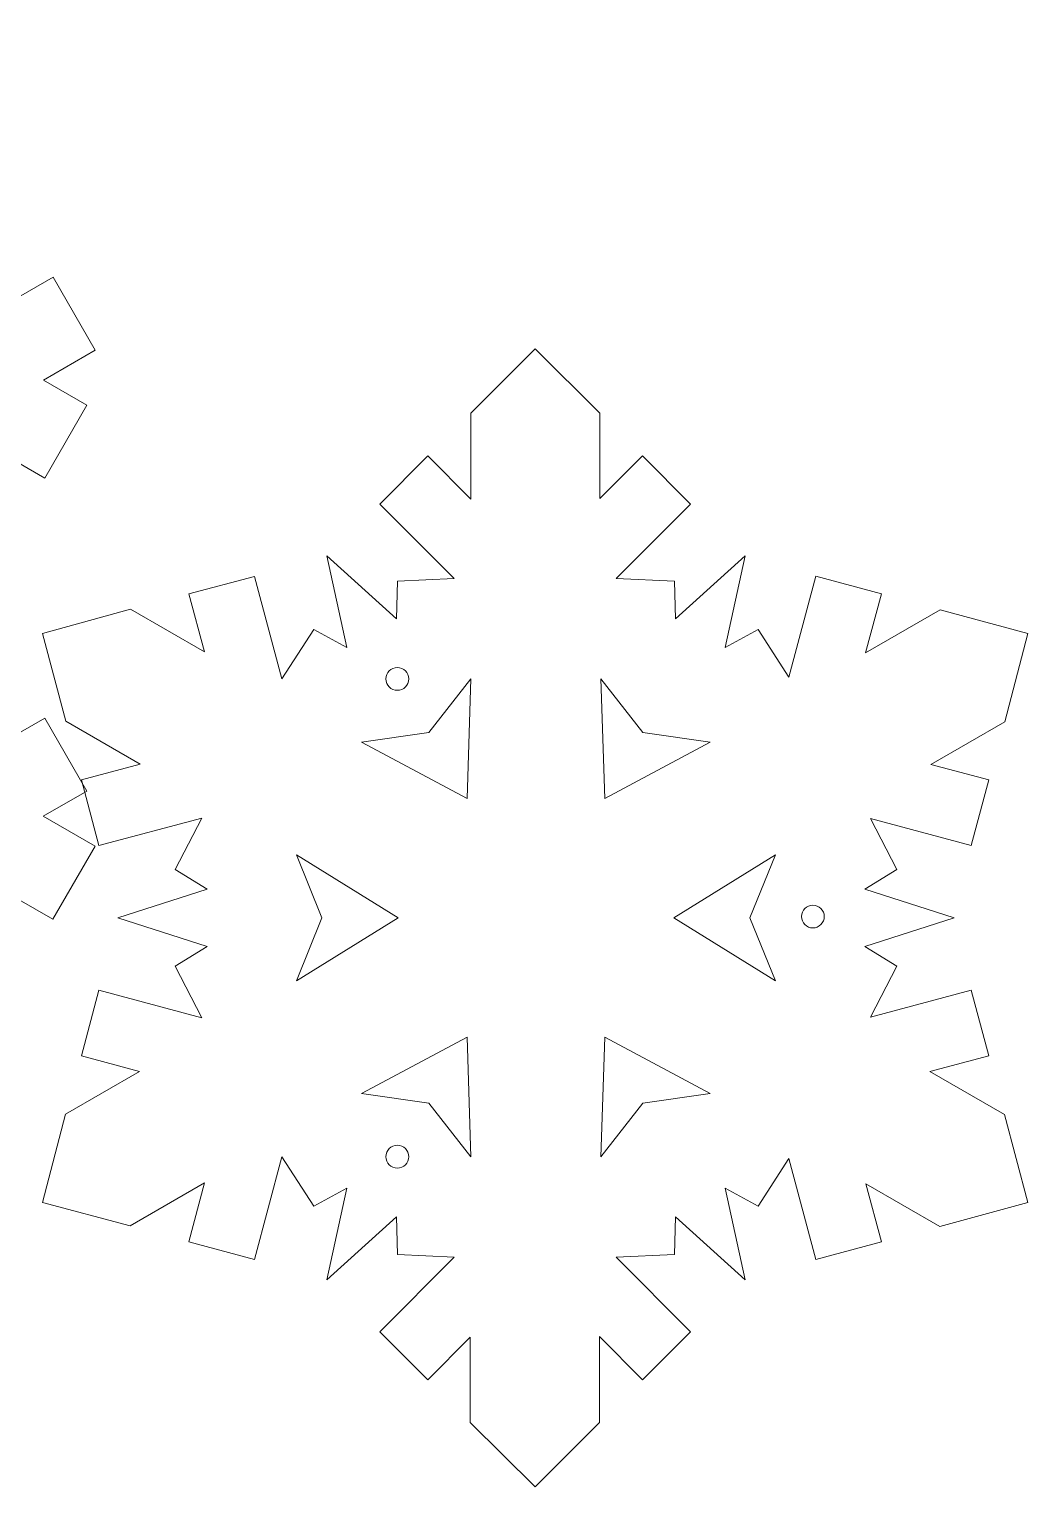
# Model space of a CAD drawing. Header units: centimetres. Extents: x -74 to 26, y -15 to 36.
# Drawn here: x -41.81 to -19.88, y -15.33 to 16.69 of the extents above; entities that cross this region are included whole.
import ezdxf

# ---------------------------------------------------------------- set-up
doc = ezdxf.new("R2010")
doc.units = ezdxf.units.CM
doc.header["$MEASUREMENT"] = 0
doc.layers.add('layer 1', color=7, linetype='Continuous')

msp = doc.modelspace()

# ---------------------------------------------------------------- linework, layer by layer
at = {"layer": 'layer 1', "color": 250, "lineweight": 5}
for centre in [(-33.72593, 2.41753), (-24.59797, -2.80252), (-33.72496, -8.07856)]:
    msp.add_ellipse(centre, major_axis=(0, 0.25), ratio=1, dxfattribs=at)
for points, knots in [([(-40.54261, -0.04605), (-40.54261, -0.04605), (-41.46829, 1.55772), (-41.46829, 1.55772), (-41.46829, 1.55772), (-41.46829, 1.55772), (-43.35378, 0.46878), (-43.35378, 0.46878), (-43.35378, 0.46878), (-43.35378, 0.46878), (-44.97922, 1.40749), (-44.97922, 1.40749), (-44.97922, 1.40749), (-44.97922, 1.40749), (-43.79239, 2.0876), (-43.79239, 2.0876), (-43.79239, 2.0876), (-43.79239, 2.0876), (-44.47221, 3.2563), (-44.47221, 3.2563), (-44.47221, 3.2563), (-44.47221, 3.2563), (-42.5199, 3.25284), (-42.5199, 3.25284), (-42.5199, 3.25284), (-42.5199, 3.25284), (-43.03457, 4.18377), (-43.03457, 4.18377), (-43.03457, 4.18377), (-43.03457, 4.18377), (-42.51994, 5.10469), (-42.51994, 5.10469), (-42.51994, 5.10469), (-42.51994, 5.10469), (-44.4851, 5.10815), (-44.4851, 5.10815), (-44.4851, 5.10815), (-44.4851, 5.10815), (-43.79239, 6.299), (-43.79239, 6.299), (-43.79239, 6.299), (-43.79239, 6.299), (-44.97166, 6.97472), (-44.97166, 6.97472), (-44.97166, 6.97472), (-44.97166, 6.97472), (-43.34624, 7.91344), (-43.34624, 7.91344), (-43.34624, 7.91344), (-43.34624, 7.91344), (-41.46829, 6.82888), (-41.46829, 6.82888), (-41.46829, 6.82888), (-41.46829, 6.82888), (-40.54266, 8.43268), (-40.54266, 8.43268), (-40.54266, 8.43268), (-40.54266, 8.43268), (-41.49495, 8.98264), (-41.49495, 8.98264), (-41.49495, 8.98264), (-41.49495, 8.98264), (-40.35982, 9.63821), (-40.35982, 9.63821), (-40.35982, 9.63821), (-40.35982, 9.63821), (-41.28548, 11.24196), (-41.28548, 11.24196), (-41.28548, 11.24196), (-41.28548, 11.24196), (-42.42437, 10.58423), (-42.42437, 10.58423), (-42.42437, 10.58423), (-42.42437, 10.58423), (-42.42437, 11.69288), (-42.42437, 11.69288), (-42.42437, 11.69288), (-42.42437, 11.69288), (-44.27572, 11.69288), (-44.27572, 11.69288), (-44.27572, 11.69288), (-44.27572, 11.69288), (-44.27568, 9.51503), (-44.27568, 9.51503), (-44.27568, 9.51503), (-44.27568, 9.51503), (-45.90113, 8.57627), (-45.90113, 8.57627), (-45.90113, 8.57627), (-45.90113, 8.57627), (-45.89653, 9.94446), (-45.89653, 9.94446), (-45.89653, 9.94446), (-45.89653, 9.94446), (-47.24826, 9.93989), (-47.24826, 9.93989), (-47.24826, 9.93989), (-47.24826, 9.93989), (-46.26913, 11.62942), (-46.26913, 11.62942), (-46.26913, 11.62942), (-46.26913, 11.62942), (-47.33242, 11.64905), (-47.33242, 11.64905), (-47.33242, 11.64905), (-47.33242, 11.64905), (-47.87241, 12.55533), (-47.87241, 12.55533), (-47.87241, 12.55533), (-47.87241, 12.55533), (-48.85805, 10.85464), (-48.85805, 10.85464), (-48.85805, 10.85464), (-48.85805, 10.85464), (-49.54266, 12.05005), (-49.54266, 12.05005), (-49.54266, 12.05005), (-49.54266, 12.05005), (-50.7173, 11.36639), (-50.7173, 11.36639), (-50.7173, 11.36639), (-50.7173, 11.36639), (-50.7173, 13.2438), (-50.7173, 13.2438), (-50.7173, 13.2438), (-50.7173, 13.2438), (-48.83938, 14.32833), (-48.83938, 14.32833), (-48.83938, 14.32833), (-48.83938, 14.32833), (-49.76501, 15.93208), (-49.76501, 15.93208), (-49.76501, 15.93208), (-49.76501, 15.93208), (-50.7173, 15.38212), (-50.7173, 15.38212), (-50.7173, 15.38212), (-50.7173, 15.38212), (-50.7173, 16.69319), (-50.7173, 16.69319), (-50.7173, 16.69319), (-50.7173, 16.69319), (-52.56856, 16.69319), (-52.56856, 16.69319), (-52.56856, 16.69319), (-52.56856, 16.69319), (-52.56856, 15.37773), (-52.56856, 15.37773), (-52.56856, 15.37773), (-52.56856, 15.37773), (-53.52838, 15.93208), (-53.52838, 15.93208), (-53.52838, 15.93208), (-53.52838, 15.93208), (-54.45404, 14.32833), (-54.45404, 14.32833), (-54.45404, 14.32833), (-54.45404, 14.32833), (-52.56856, 13.23942), (-52.56856, 13.23942), (-52.56856, 13.23942), (-52.56856, 13.23942), (-52.56856, 11.36201), (-52.56856, 11.36201), (-52.56856, 11.36201), (-52.56856, 11.36201), (-53.75077, 12.05005), (-53.75077, 12.05005), (-53.75077, 12.05005), (-53.75077, 12.05005), (-54.42267, 10.87682), (-54.42267, 10.87682), (-54.42267, 10.87682), (-54.42267, 10.87682), (-55.39584, 12.56975), (-55.39584, 12.56975), (-55.39584, 12.56975), (-55.39584, 12.56975), (-55.94447, 11.65849), (-55.94447, 11.65849), (-55.94447, 11.65849), (-55.94447, 11.65849), (-56.99909, 11.64384), (-56.99909, 11.64384), (-56.99909, 11.64384), (-56.99909, 11.64384), (-56.01953, 9.93974), (-56.01953, 9.93974), (-56.01953, 9.93974), (-56.01953, 9.93974), (-57.39685, 9.94437), (-57.39685, 9.94437), (-57.39685, 9.94437), (-57.39685, 9.94437), (-57.39229, 8.58494), (-57.39229, 8.58494), (-57.39229, 8.58494), (-57.39229, 8.58494), (-59.01767, 9.52363), (-59.01767, 9.52363), (-59.01767, 9.52363), (-59.01767, 9.52363), (-59.01767, 11.69276), (-59.01767, 11.69276), (-59.01767, 11.69276), (-59.01767, 11.69276), (-60.86898, 11.69276), (-60.86898, 11.69276), (-60.86898, 11.69276), (-60.86898, 11.69276), (-60.86898, 10.59282), (-60.86898, 10.59282), (-60.86898, 10.59282), (-60.86898, 10.59282), (-62.0041, 11.24835), (-62.0041, 11.24835), (-62.0041, 11.24835), (-62.0041, 11.24835), (-62.92977, 9.64459), (-62.92977, 9.64459), (-62.92977, 9.64459), (-62.92977, 9.64459), (-61.79088, 8.98686), (-61.79088, 8.98686), (-61.79088, 8.98686), (-61.79088, 8.98686), (-62.75069, 8.43256), (-62.75069, 8.43256), (-62.75069, 8.43256), (-62.75069, 8.43256), (-61.82503, 6.8288), (-61.82503, 6.8288), (-61.82503, 6.8288), (-61.82503, 6.8288), (-59.93958, 7.91771), (-59.93958, 7.91771), (-59.93958, 7.91771), (-59.93958, 7.91771), (-58.31413, 6.97902), (-58.31413, 6.97902), (-58.31413, 6.97902), (-58.31413, 6.97902), (-59.50097, 6.29891), (-59.50097, 6.29891), (-59.50097, 6.29891), (-59.50097, 6.29891), (-58.8211, 5.13021), (-58.8211, 5.13021), (-58.8211, 5.13021), (-58.8211, 5.13021), (-60.77341, 5.13368), (-60.77341, 5.13368), (-60.77341, 5.13368), (-60.77341, 5.13368), (-60.25878, 4.20279), (-60.25878, 4.20279), (-60.25878, 4.20279), (-60.25878, 4.20279), (-60.77341, 3.28187), (-60.77341, 3.28187), (-60.77341, 3.28187), (-60.77341, 3.28187), (-58.80825, 3.27837), (-58.80825, 3.27837), (-58.80825, 3.27837), (-58.80825, 3.27837), (-59.50097, 2.08756), (-59.50097, 2.08756), (-59.50097, 2.08756), (-59.50097, 2.08756), (-58.32173, 1.4118), (-58.32173, 1.4118), (-58.32173, 1.4118), (-58.32173, 1.4118), (-59.94711, 0.47312), (-59.94711, 0.47312), (-59.94711, 0.47312), (-59.94711, 0.47312), (-61.82506, 1.55763), (-61.82506, 1.55763), (-61.82506, 1.55763), (-61.82506, 1.55763), (-62.75069, -0.04612), (-62.75069, -0.04612), (-62.75069, -0.04612), (-62.75069, -0.04612), (-61.79841, -0.59608), (-61.79841, -0.59608), (-61.79841, -0.59608), (-61.79841, -0.59608), (-62.93353, -1.25165), (-62.93353, -1.25165), (-62.93353, -1.25165), (-62.93353, -1.25165), (-62.00787, -2.85537), (-62.00787, -2.85537), (-62.00787, -2.85537), (-62.00787, -2.85537), (-60.86898, -2.19764), (-60.86898, -2.19764), (-60.86898, -2.19764), (-60.86898, -2.19764), (-60.86898, -3.30632), (-60.86898, -3.30632), (-60.86898, -3.30632), (-60.86898, -3.30632), (-59.01767, -3.30628), (-59.01767, -3.30628), (-59.01767, -3.30628), (-59.01767, -3.30628), (-59.01767, -1.12848), (-59.01767, -1.12848), (-59.01767, -1.12848), (-59.01767, -1.12848), (-57.39226, -0.18976), (-57.39226, -0.18976), (-57.39226, -0.18976), (-57.39226, -0.18976), (-57.39685, -1.5579), (-57.39685, -1.5579), (-57.39685, -1.5579), (-57.39685, -1.5579), (-56.04512, -1.55334), (-56.04512, -1.55334), (-56.04512, -1.55334), (-56.04512, -1.55334), (-57.02426, -3.24287), (-57.02426, -3.24287), (-57.02426, -3.24287), (-57.02426, -3.24287), (-55.961, -3.2625), (-55.961, -3.2625), (-55.961, -3.2625), (-55.961, -3.2625), (-55.42097, -4.16878), (-55.42097, -4.16878), (-55.42097, -4.16878), (-55.42097, -4.16878), (-54.43542, -2.46813), (-54.43542, -2.46813), (-54.43542, -2.46813), (-54.43542, -2.46813), (-53.75072, -3.66361), (-53.75072, -3.66361), (-53.75072, -3.66361), (-53.75072, -3.66361), (-52.57609, -2.97995), (-52.57609, -2.97995), (-52.57609, -2.97995), (-52.57609, -2.97995), (-52.57609, -4.85735), (-52.57609, -4.85735), (-52.57609, -4.85735), (-52.57609, -4.85735), (-54.45401, -5.94192), (-54.45401, -5.94192), (-54.45401, -5.94192), (-54.45401, -5.94192), (-53.52838, -7.54568), (-53.52838, -7.54568), (-53.52838, -7.54568), (-53.52838, -7.54568), (-52.57605, -6.99568), (-52.57605, -6.99568), (-52.57605, -6.99568), (-52.57605, -6.99568), (-52.57605, -8.3068), (-52.57605, -8.3068), (-52.57605, -8.3068), (-52.57605, -8.3068), (-50.72479, -8.3068), (-50.72479, -8.3068), (-50.72479, -8.3068), (-50.72479, -8.3068), (-50.72479, -6.99134), (-50.72479, -6.99134), (-50.72479, -6.99134), (-50.72479, -6.99134), (-49.76497, -7.54564), (-49.76497, -7.54564), (-49.76497, -7.54564), (-49.76497, -7.54564), (-48.83931, -5.94188), (-48.83931, -5.94188), (-48.83931, -5.94188), (-48.83931, -5.94188), (-50.72479, -4.85298), (-50.72479, -4.85298), (-50.72479, -4.85298), (-50.72479, -4.85298), (-50.72483, -2.97553), (-50.72483, -2.97553), (-50.72483, -2.97553), (-50.72483, -2.97553), (-49.54263, -3.66361), (-49.54263, -3.66361), (-49.54263, -3.66361), (-49.54263, -3.66361), (-48.87068, -2.49035), (-48.87068, -2.49035), (-48.87068, -2.49035), (-48.87068, -2.49035), (-47.89751, -4.1833), (-47.89751, -4.1833), (-47.89751, -4.1833), (-47.89751, -4.1833), (-47.34888, -3.27201), (-47.34888, -3.27201), (-47.34888, -3.27201), (-47.34888, -3.27201), (-46.29422, -3.25737), (-46.29422, -3.25737), (-46.29422, -3.25737), (-46.29422, -3.25737), (-47.27382, -1.55325), (-47.27382, -1.55325), (-47.27382, -1.55325), (-47.27382, -1.55325), (-45.8965, -1.5579), (-45.8965, -1.5579), (-45.8965, -1.5579), (-45.8965, -1.5579), (-45.90106, -0.19846), (-45.90106, -0.19846), (-45.90106, -0.19846), (-45.90106, -0.19846), (-44.27564, -1.13716), (-44.27564, -1.13716), (-44.27564, -1.13716), (-44.27564, -1.13716), (-44.27564, -3.30628), (-44.27564, -3.30628), (-44.27564, -3.30628), (-44.27564, -3.30628), (-42.42434, -3.30628), (-42.42434, -3.30628), (-42.42434, -3.30628), (-42.42434, -3.30628), (-42.42434, -2.20631), (-42.42434, -2.20631), (-42.42434, -2.20631), (-42.42434, -2.20631), (-41.28922, -2.86187), (-41.28922, -2.86187), (-41.28922, -2.86187), (-41.28922, -2.86187), (-40.36358, -1.25811), (-40.36358, -1.25811), (-40.36358, -1.25811), (-40.36358, -1.25811), (-41.50247, -0.60039), (-41.50247, -0.60039), (-41.50247, -0.60039), (-41.50247, -0.60039), (-40.54261, -0.04605), (-40.54261, -0.04605)], [0, 0, 0, 0, 0.00877193, 0.00877193, 0.00877193, 0.00877193, 0.01754386, 0.01754386, 0.01754386, 0.01754386, 0.02631579, 0.02631579, 0.02631579, 0.02631579, 0.03508772, 0.03508772, 0.03508772, 0.03508772, 0.04385965, 0.04385965, 0.04385965, 0.04385965, 0.05263158, 0.05263158, 0.05263158, 0.05263158, 0.06140351, 0.06140351, 0.06140351, 0.06140351, 0.07017544, 0.07017544, 0.07017544, 0.07017544, 0.07894737, 0.07894737, 0.07894737, 0.07894737, 0.0877193, 0.0877193, 0.0877193, 0.0877193, 0.09649123, 0.09649123, 0.09649123, 0.09649123, 0.10526316, 0.10526316, 0.10526316, 0.10526316, 0.11403509, 0.11403509, 0.11403509, 0.11403509, 0.12280702, 0.12280702, 0.12280702, 0.12280702, 0.13157895, 0.13157895, 0.13157895, 0.13157895, 0.14035088, 0.14035088, 0.14035088, 0.14035088, 0.14912281, 0.14912281, 0.14912281, 0.14912281, 0.15789474, 0.15789474, 0.15789474, 0.15789474, 0.16666667, 0.16666667, 0.16666667, 0.16666667, 0.1754386, 0.1754386, 0.1754386, 0.1754386, 0.18421053, 0.18421053, 0.18421053, 0.18421053, 0.19298246, 0.19298246, 0.19298246, 0.19298246, 0.20175439, 0.20175439, 0.20175439, 0.20175439, 0.21052632, 0.21052632, 0.21052632, 0.21052632, 0.21929825, 0.21929825, 0.21929825, 0.21929825, 0.22807018, 0.22807018, 0.22807018, 0.22807018, 0.23684211, 0.23684211, 0.23684211, 0.23684211, 0.24561404, 0.24561404, 0.24561404, 0.24561404, 0.25438596, 0.25438596, 0.25438596, 0.25438596, 0.26315789, 0.26315789, 0.26315789, 0.26315789, 0.27192982, 0.27192982, 0.27192982, 0.27192982, 0.28070175, 0.28070175, 0.28070175, 0.28070175, 0.28947368, 0.28947368, 0.28947368, 0.28947368, 0.29824561, 0.29824561, 0.29824561, 0.29824561, 0.30701754, 0.30701754, 0.30701754, 0.30701754, 0.31578947, 0.31578947, 0.31578947, 0.31578947, 0.3245614, 0.3245614, 0.3245614, 0.3245614, 0.33333333, 0.33333333, 0.33333333, 0.33333333, 0.34210526, 0.34210526, 0.34210526, 0.34210526, 0.35087719, 0.35087719, 0.35087719, 0.35087719, 0.35964912, 0.35964912, 0.35964912, 0.35964912, 0.36842105, 0.36842105, 0.36842105, 0.36842105, 0.37719298, 0.37719298, 0.37719298, 0.37719298, 0.38596491, 0.38596491, 0.38596491, 0.38596491, 0.39473684, 0.39473684, 0.39473684, 0.39473684, 0.40350877, 0.40350877, 0.40350877, 0.40350877, 0.4122807, 0.4122807, 0.4122807, 0.4122807, 0.42105263, 0.42105263, 0.42105263, 0.42105263, 0.42982456, 0.42982456, 0.42982456, 0.42982456, 0.43859649, 0.43859649, 0.43859649, 0.43859649, 0.44736842, 0.44736842, 0.44736842, 0.44736842, 0.45614035, 0.45614035, 0.45614035, 0.45614035, 0.46491228, 0.46491228, 0.46491228, 0.46491228, 0.47368421, 0.47368421, 0.47368421, 0.47368421, 0.48245614, 0.48245614, 0.48245614, 0.48245614, 0.49122807, 0.49122807, 0.49122807, 0.49122807, 0.5, 0.5, 0.5, 0.5, 0.50877193, 0.50877193, 0.50877193, 0.50877193, 0.51754386, 0.51754386, 0.51754386, 0.51754386, 0.52631579, 0.52631579, 0.52631579, 0.52631579, 0.53508772, 0.53508772, 0.53508772, 0.53508772, 0.54385965, 0.54385965, 0.54385965, 0.54385965, 0.55263158, 0.55263158, 0.55263158, 0.55263158, 0.56140351, 0.56140351, 0.56140351, 0.56140351, 0.57017544, 0.57017544, 0.57017544, 0.57017544, 0.57894737, 0.57894737, 0.57894737, 0.57894737, 0.5877193, 0.5877193, 0.5877193, 0.5877193, 0.59649123, 0.59649123, 0.59649123, 0.59649123, 0.60526316, 0.60526316, 0.60526316, 0.60526316, 0.61403509, 0.61403509, 0.61403509, 0.61403509, 0.62280702, 0.62280702, 0.62280702, 0.62280702, 0.63157895, 0.63157895, 0.63157895, 0.63157895, 0.64035088, 0.64035088, 0.64035088, 0.64035088, 0.64912281, 0.64912281, 0.64912281, 0.64912281, 0.65789474, 0.65789474, 0.65789474, 0.65789474, 0.66666667, 0.66666667, 0.66666667, 0.66666667, 0.6754386, 0.6754386, 0.6754386, 0.6754386, 0.68421053, 0.68421053, 0.68421053, 0.68421053, 0.69298246, 0.69298246, 0.69298246, 0.69298246, 0.70175439, 0.70175439, 0.70175439, 0.70175439, 0.71052632, 0.71052632, 0.71052632, 0.71052632, 0.71929825, 0.71929825, 0.71929825, 0.71929825, 0.72807018, 0.72807018, 0.72807018, 0.72807018, 0.73684211, 0.73684211, 0.73684211, 0.73684211, 0.74561404, 0.74561404, 0.74561404, 0.74561404, 0.75438596, 0.75438596, 0.75438596, 0.75438596, 0.76315789, 0.76315789, 0.76315789, 0.76315789, 0.77192982, 0.77192982, 0.77192982, 0.77192982, 0.78070175, 0.78070175, 0.78070175, 0.78070175, 0.78947368, 0.78947368, 0.78947368, 0.78947368, 0.79824561, 0.79824561, 0.79824561, 0.79824561, 0.80701754, 0.80701754, 0.80701754, 0.80701754, 0.81578947, 0.81578947, 0.81578947, 0.81578947, 0.8245614, 0.8245614, 0.8245614, 0.8245614, 0.83333333, 0.83333333, 0.83333333, 0.83333333, 0.84210526, 0.84210526, 0.84210526, 0.84210526, 0.85087719, 0.85087719, 0.85087719, 0.85087719, 0.85964912, 0.85964912, 0.85964912, 0.85964912, 0.86842105, 0.86842105, 0.86842105, 0.86842105, 0.87719298, 0.87719298, 0.87719298, 0.87719298, 0.88596491, 0.88596491, 0.88596491, 0.88596491, 0.89473684, 0.89473684, 0.89473684, 0.89473684, 0.90350877, 0.90350877, 0.90350877, 0.90350877, 0.9122807, 0.9122807, 0.9122807, 0.9122807, 0.92105263, 0.92105263, 0.92105263, 0.92105263, 0.92982456, 0.92982456, 0.92982456, 0.92982456, 0.93859649, 0.93859649, 0.93859649, 0.93859649, 0.94736842, 0.94736842, 0.94736842, 0.94736842, 0.95614035, 0.95614035, 0.95614035, 0.95614035, 0.96491228, 0.96491228, 0.96491228, 0.96491228, 0.97368421, 0.97368421, 0.97368421, 0.97368421, 0.98245614, 0.98245614, 0.98245614, 0.98245614, 0.99122807, 0.99122807, 0.99122807, 0.99122807, 1, 1, 1, 1]), ([(-19.87569, -9.08152), (-19.87569, -9.08152), (-20.39132, -7.15368), (-20.39132, -7.15368), (-20.39132, -7.15368), (-20.39132, -7.15368), (-22.02708, -6.20907), (-22.02708, -6.20907), (-22.02708, -6.20907), (-22.02708, -6.20907), (-20.73298, -5.86224), (-20.73298, -5.86224), (-20.73298, -5.86224), (-20.73298, -5.86224), (-21.11926, -4.42027), (-21.11926, -4.42027), (-21.11926, -4.42027), (-21.11926, -4.42027), (-23.33406, -5.01385), (-23.33406, -5.01385), (-23.33406, -5.01385), (-23.33406, -5.01385), (-22.75679, -3.8931), (-22.75679, -3.8931), (-22.75679, -3.8931), (-22.75679, -3.8931), (-23.45913, -3.46081), (-23.45913, -3.46081), (-23.45913, -3.46081), (-23.45913, -3.46081), (-21.4962, -2.8304), (-21.4962, -2.8304), (-21.4962, -2.8304), (-21.4962, -2.8304), (-23.45913, -2.19997), (-23.45913, -2.19997), (-23.45913, -2.19997), (-23.45913, -2.19997), (-22.75679, -1.76768), (-22.75679, -1.76768), (-22.75679, -1.76768), (-22.75679, -1.76768), (-23.33275, -0.64952), (-23.33275, -0.64952), (-23.33275, -0.64952), (-23.33275, -0.64952), (-21.11926, -1.24268), (-21.11926, -1.24268), (-21.11926, -1.24268), (-21.11926, -1.24268), (-20.73298, 0.19925), (-20.73298, 0.19925), (-20.73298, 0.19925), (-20.73298, 0.19925), (-22.00814, 0.54098), (-22.00814, 0.54098), (-22.00814, 0.54098), (-22.00814, 0.54098), (-20.38437, 1.47867), (-20.38437, 1.47867), (-20.38437, 1.47867), (-20.38437, 1.47867), (-19.87573, 3.41857), (-19.87573, 3.41857), (-19.87573, 3.41857), (-19.87573, 3.41857), (-21.80275, 3.93583), (-21.80275, 3.93583), (-21.80275, 3.93583), (-21.80275, 3.93583), (-23.43855, 2.9912), (-23.43855, 2.9912), (-23.43855, 2.9912), (-23.43855, 2.9912), (-23.0918, 4.2856), (-23.0918, 4.2856), (-23.0918, 4.2856), (-23.0918, 4.2856), (-24.53346, 4.67198), (-24.53346, 4.67198), (-24.53346, 4.67198), (-24.53346, 4.67198), (-25.12681, 2.45707), (-25.12681, 2.45707), (-25.12681, 2.45707), (-25.12681, 2.45707), (-25.79856, 3.50182), (-25.79856, 3.50182), (-25.79856, 3.50182), (-25.79856, 3.50182), (-26.52403, 3.1096), (-26.52403, 3.1096), (-26.52403, 3.1096), (-26.52403, 3.1096), (-26.08844, 5.12509), (-26.08844, 5.12509), (-26.08844, 5.12509), (-26.08844, 5.12509), (-27.61577, 3.73999), (-27.61577, 3.73999), (-27.61577, 3.73999), (-27.61577, 3.73999), (-27.63889, 4.56452), (-27.63889, 4.56452), (-27.63889, 4.56452), (-27.63889, 4.56452), (-28.91922, 4.62592), (-28.91922, 4.62592), (-28.91922, 4.62592), (-28.91922, 4.62592), (-27.28479, 6.26066), (-27.28479, 6.26066), (-27.28479, 6.26066), (-27.28479, 6.26066), (-28.34017, 7.31623), (-28.34017, 7.31623), (-28.34017, 7.31623), (-28.34017, 7.31623), (-29.27361, 6.3826), (-29.27361, 6.3826), (-29.27361, 6.3826), (-29.27361, 6.3826), (-29.27361, 8.25789), (-29.27361, 8.25789), (-29.27361, 8.25789), (-29.27361, 8.25789), (-30.69894, 9.66841), (-30.69894, 9.66841), (-30.69894, 9.66841), (-30.69894, 9.66841), (-32.11032, 8.25789), (-32.11032, 8.25789), (-32.11032, 8.25789), (-32.11032, 8.25789), (-32.11032, 6.3687), (-32.11032, 6.3687), (-32.11032, 6.3687), (-32.11032, 6.3687), (-33.05766, 7.31623), (-33.05766, 7.31623), (-33.05766, 7.31623), (-33.05766, 7.31623), (-34.11302, 6.26066), (-34.11302, 6.26066), (-34.11302, 6.26066), (-34.11302, 6.26066), (-32.47691, 4.62421), (-32.47691, 4.62421), (-32.47691, 4.62421), (-32.47691, 4.62421), (-33.72236, 4.56452), (-33.72236, 4.56452), (-33.72236, 4.56452), (-33.72236, 4.56452), (-33.74551, 3.73999), (-33.74551, 3.73999), (-33.74551, 3.73999), (-33.74551, 3.73999), (-35.27281, 5.12509), (-35.27281, 5.12509), (-35.27281, 5.12509), (-35.27281, 5.12509), (-34.8372, 3.10955), (-34.8372, 3.10955), (-34.8372, 3.10955), (-34.8372, 3.10955), (-35.56267, 3.5018), (-35.56267, 3.5018), (-35.56267, 3.5018), (-35.56267, 3.5018), (-36.26023, 2.41683), (-36.26023, 2.41683), (-36.26023, 2.41683), (-36.26023, 2.41683), (-36.86436, 4.67187), (-36.86436, 4.67187), (-36.86436, 4.67187), (-36.86436, 4.67187), (-38.30601, 4.28549), (-38.30601, 4.28549), (-38.30601, 4.28549), (-38.30601, 4.28549), (-37.96435, 3.01013), (-37.96435, 3.01013), (-37.96435, 3.01013), (-37.96435, 3.01013), (-39.58809, 3.94776), (-39.58809, 3.94776), (-39.58809, 3.94776), (-39.58809, 3.94776), (-41.52206, 3.41842), (-41.52206, 3.41842), (-41.52206, 3.41842), (-41.52206, 3.41842), (-41.00647, 1.49062), (-41.00647, 1.49062), (-41.00647, 1.49062), (-41.00647, 1.49062), (-39.37067, 0.54601), (-39.37067, 0.54601), (-39.37067, 0.54601), (-39.37067, 0.54601), (-40.66481, 0.19918), (-40.66481, 0.19918), (-40.66481, 0.19918), (-40.66481, 0.19918), (-40.2785, -1.24276), (-40.2785, -1.24276), (-40.2785, -1.24276), (-40.2785, -1.24276), (-38.02255, -0.63818), (-38.02255, -0.63818), (-38.02255, -0.63818), (-38.02255, -0.63818), (-38.6043, -1.76773), (-38.6043, -1.76773), (-38.6043, -1.76773), (-38.6043, -1.76773), (-37.90199, -2.20001), (-37.90199, -2.20001), (-37.90199, -2.20001), (-37.90199, -2.20001), (-39.86489, -2.83045), (-39.86489, -2.83045), (-39.86489, -2.83045), (-39.86489, -2.83045), (-37.90199, -3.46081), (-37.90199, -3.46081), (-37.90199, -3.46081), (-37.90199, -3.46081), (-38.6043, -3.8931), (-38.6043, -3.8931), (-38.6043, -3.8931), (-38.6043, -3.8931), (-38.02118, -5.02532), (-38.02118, -5.02532), (-38.02118, -5.02532), (-38.02118, -5.02532), (-40.2785, -4.42034), (-40.2785, -4.42034), (-40.2785, -4.42034), (-40.2785, -4.42034), (-40.66481, -5.86229), (-40.66481, -5.86229), (-40.66481, -5.86229), (-40.66481, -5.86229), (-39.38965, -6.20404), (-39.38965, -6.20404), (-39.38965, -6.20404), (-39.38965, -6.20404), (-41.0134, -7.14168), (-41.0134, -7.14168), (-41.0134, -7.14168), (-41.0134, -7.14168), (-41.52206, -9.08157), (-41.52206, -9.08157), (-41.52206, -9.08157), (-41.52206, -9.08157), (-39.59506, -9.59885), (-39.59506, -9.59885), (-39.59506, -9.59885), (-39.59506, -9.59885), (-37.95926, -8.65422), (-37.95926, -8.65422), (-37.95926, -8.65422), (-37.95926, -8.65422), (-38.30601, -9.94862), (-38.30601, -9.94862), (-38.30601, -9.94862), (-38.30601, -9.94862), (-36.86436, -10.335), (-36.86436, -10.335), (-36.86436, -10.335), (-36.86436, -10.335), (-36.25979, -8.07826), (-36.25979, -8.07826), (-36.25979, -8.07826), (-36.25979, -8.07826), (-35.5626, -9.1626), (-35.5626, -9.1626), (-35.5626, -9.1626), (-35.5626, -9.1626), (-34.83714, -8.77038), (-34.83714, -8.77038), (-34.83714, -8.77038), (-34.83714, -8.77038), (-35.27274, -10.78587), (-35.27274, -10.78587), (-35.27274, -10.78587), (-35.27274, -10.78587), (-33.7454, -9.40081), (-33.7454, -9.40081), (-33.7454, -9.40081), (-33.7454, -9.40081), (-33.72229, -10.2253), (-33.72229, -10.2253), (-33.72229, -10.2253), (-33.72229, -10.2253), (-32.47467, -10.28515), (-32.47467, -10.28515), (-32.47467, -10.28515), (-32.47467, -10.28515), (-34.11302, -11.92378), (-34.11302, -11.92378), (-34.11302, -11.92378), (-34.11302, -11.92378), (-33.05766, -12.97935), (-33.05766, -12.97935), (-33.05766, -12.97935), (-33.05766, -12.97935), (-32.12418, -12.04572), (-32.12418, -12.04572), (-32.12418, -12.04572), (-32.12418, -12.04572), (-32.12418, -13.92106), (-32.12418, -13.92106), (-32.12418, -13.92106), (-32.12418, -13.92106), (-30.69892, -15.33158), (-30.69892, -15.33158), (-30.69892, -15.33158), (-30.69892, -15.33158), (-29.28751, -13.92102), (-29.28751, -13.92102), (-29.28751, -13.92102), (-29.28751, -13.92102), (-29.28751, -12.03182), (-29.28751, -12.03182), (-29.28751, -12.03182), (-29.28751, -12.03182), (-28.34013, -12.97935), (-28.34013, -12.97935), (-28.34013, -12.97935), (-28.34013, -12.97935), (-27.28477, -11.92378), (-27.28477, -11.92378), (-27.28477, -11.92378), (-27.28477, -11.92378), (-28.92137, -10.28681), (-28.92137, -10.28681), (-28.92137, -10.28681), (-28.92137, -10.28681), (-27.63887, -10.2253), (-27.63887, -10.2253), (-27.63887, -10.2253), (-27.63887, -10.2253), (-27.61572, -9.40081), (-27.61572, -9.40081), (-27.61572, -9.40081), (-27.61572, -9.40081), (-26.08838, -10.78587), (-26.08838, -10.78587), (-26.08838, -10.78587), (-26.08838, -10.78587), (-26.52403, -8.77038), (-26.52403, -8.77038), (-26.52403, -8.77038), (-26.52403, -8.77038), (-25.79852, -9.1626), (-25.79852, -9.1626), (-25.79852, -9.1626), (-25.79852, -9.1626), (-25.1272, -8.11845), (-25.1272, -8.11845), (-25.1272, -8.11845), (-25.1272, -8.11845), (-24.53339, -10.335), (-24.53339, -10.335), (-24.53339, -10.335), (-24.53339, -10.335), (-23.09173, -9.94859), (-23.09173, -9.94859), (-23.09173, -9.94859), (-23.09173, -9.94859), (-23.43342, -8.67319), (-23.43342, -8.67319), (-23.43342, -8.67319), (-23.43342, -8.67319), (-21.80965, -9.61084), (-21.80965, -9.61084), (-21.80965, -9.61084), (-21.80965, -9.61084), (-19.87569, -9.08152), (-19.87569, -9.08152)], [0, 0, 0, 0, 0.01041667, 0.01041667, 0.01041667, 0.01041667, 0.02083333, 0.02083333, 0.02083333, 0.02083333, 0.03125, 0.03125, 0.03125, 0.03125, 0.04166667, 0.04166667, 0.04166667, 0.04166667, 0.05208333, 0.05208333, 0.05208333, 0.05208333, 0.0625, 0.0625, 0.0625, 0.0625, 0.07291667, 0.07291667, 0.07291667, 0.07291667, 0.08333333, 0.08333333, 0.08333333, 0.08333333, 0.09375, 0.09375, 0.09375, 0.09375, 0.10416667, 0.10416667, 0.10416667, 0.10416667, 0.11458333, 0.11458333, 0.11458333, 0.11458333, 0.125, 0.125, 0.125, 0.125, 0.13541667, 0.13541667, 0.13541667, 0.13541667, 0.14583333, 0.14583333, 0.14583333, 0.14583333, 0.15625, 0.15625, 0.15625, 0.15625, 0.16666667, 0.16666667, 0.16666667, 0.16666667, 0.17708333, 0.17708333, 0.17708333, 0.17708333, 0.1875, 0.1875, 0.1875, 0.1875, 0.19791667, 0.19791667, 0.19791667, 0.19791667, 0.20833333, 0.20833333, 0.20833333, 0.20833333, 0.21875, 0.21875, 0.21875, 0.21875, 0.22916667, 0.22916667, 0.22916667, 0.22916667, 0.23958333, 0.23958333, 0.23958333, 0.23958333, 0.25, 0.25, 0.25, 0.25, 0.26041667, 0.26041667, 0.26041667, 0.26041667, 0.27083333, 0.27083333, 0.27083333, 0.27083333, 0.28125, 0.28125, 0.28125, 0.28125, 0.29166667, 0.29166667, 0.29166667, 0.29166667, 0.30208333, 0.30208333, 0.30208333, 0.30208333, 0.3125, 0.3125, 0.3125, 0.3125, 0.32291667, 0.32291667, 0.32291667, 0.32291667, 0.33333333, 0.33333333, 0.33333333, 0.33333333, 0.34375, 0.34375, 0.34375, 0.34375, 0.35416667, 0.35416667, 0.35416667, 0.35416667, 0.36458333, 0.36458333, 0.36458333, 0.36458333, 0.375, 0.375, 0.375, 0.375, 0.38541667, 0.38541667, 0.38541667, 0.38541667, 0.39583333, 0.39583333, 0.39583333, 0.39583333, 0.40625, 0.40625, 0.40625, 0.40625, 0.41666667, 0.41666667, 0.41666667, 0.41666667, 0.42708333, 0.42708333, 0.42708333, 0.42708333, 0.4375, 0.4375, 0.4375, 0.4375, 0.44791667, 0.44791667, 0.44791667, 0.44791667, 0.45833333, 0.45833333, 0.45833333, 0.45833333, 0.46875, 0.46875, 0.46875, 0.46875, 0.47916667, 0.47916667, 0.47916667, 0.47916667, 0.48958333, 0.48958333, 0.48958333, 0.48958333, 0.5, 0.5, 0.5, 0.5, 0.51041667, 0.51041667, 0.51041667, 0.51041667, 0.52083333, 0.52083333, 0.52083333, 0.52083333, 0.53125, 0.53125, 0.53125, 0.53125, 0.54166667, 0.54166667, 0.54166667, 0.54166667, 0.55208333, 0.55208333, 0.55208333, 0.55208333, 0.5625, 0.5625, 0.5625, 0.5625, 0.57291667, 0.57291667, 0.57291667, 0.57291667, 0.58333333, 0.58333333, 0.58333333, 0.58333333, 0.59375, 0.59375, 0.59375, 0.59375, 0.60416667, 0.60416667, 0.60416667, 0.60416667, 0.61458333, 0.61458333, 0.61458333, 0.61458333, 0.625, 0.625, 0.625, 0.625, 0.63541667, 0.63541667, 0.63541667, 0.63541667, 0.64583333, 0.64583333, 0.64583333, 0.64583333, 0.65625, 0.65625, 0.65625, 0.65625, 0.66666667, 0.66666667, 0.66666667, 0.66666667, 0.67708333, 0.67708333, 0.67708333, 0.67708333, 0.6875, 0.6875, 0.6875, 0.6875, 0.69791667, 0.69791667, 0.69791667, 0.69791667, 0.70833333, 0.70833333, 0.70833333, 0.70833333, 0.71875, 0.71875, 0.71875, 0.71875, 0.72916667, 0.72916667, 0.72916667, 0.72916667, 0.73958333, 0.73958333, 0.73958333, 0.73958333, 0.75, 0.75, 0.75, 0.75, 0.76041667, 0.76041667, 0.76041667, 0.76041667, 0.77083333, 0.77083333, 0.77083333, 0.77083333, 0.78125, 0.78125, 0.78125, 0.78125, 0.79166667, 0.79166667, 0.79166667, 0.79166667, 0.80208333, 0.80208333, 0.80208333, 0.80208333, 0.8125, 0.8125, 0.8125, 0.8125, 0.82291667, 0.82291667, 0.82291667, 0.82291667, 0.83333333, 0.83333333, 0.83333333, 0.83333333, 0.84375, 0.84375, 0.84375, 0.84375, 0.85416667, 0.85416667, 0.85416667, 0.85416667, 0.86458333, 0.86458333, 0.86458333, 0.86458333, 0.875, 0.875, 0.875, 0.875, 0.88541667, 0.88541667, 0.88541667, 0.88541667, 0.89583333, 0.89583333, 0.89583333, 0.89583333, 0.90625, 0.90625, 0.90625, 0.90625, 0.91666667, 0.91666667, 0.91666667, 0.91666667, 0.92708333, 0.92708333, 0.92708333, 0.92708333, 0.9375, 0.9375, 0.9375, 0.9375, 0.94791667, 0.94791667, 0.94791667, 0.94791667, 0.95833333, 0.95833333, 0.95833333, 0.95833333, 0.96875, 0.96875, 0.96875, 0.96875, 0.97916667, 0.97916667, 0.97916667, 0.97916667, 0.98958333, 0.98958333, 0.98958333, 0.98958333, 1, 1, 1, 1]), ([(-33.03073, 1.2409), (-33.03073, 1.2409), (-33.03073, 1.2409), (-33.03073, 1.2409), (-33.03073, 1.2409), (-33.03073, 1.2409), (-32.10895, 2.41799), (-32.10895, 2.41799), (-32.10895, 2.41799), (-32.10895, 2.41799), (-32.19329, -0.20982), (-32.19329, -0.20982), (-32.19329, -0.20982), (-32.19329, -0.20982), (-34.51074, 1.031), (-34.51074, 1.031), (-34.51074, 1.031), (-34.51074, 1.031), (-33.03073, 1.2409), (-33.03073, 1.2409)], [0, 0, 0, 0, 0.2, 0.2, 0.2, 0.2, 0.4, 0.4, 0.4, 0.4, 0.6, 0.6, 0.6, 0.6, 0.8, 0.8, 0.8, 0.8, 1, 1, 1, 1]), ([(-26.85047, 1.03104), (-26.85047, 1.03104), (-26.85047, 1.03104), (-26.85047, 1.03104), (-26.85047, 1.03104), (-26.85047, 1.03104), (-29.1679, -0.20977), (-29.1679, -0.20977), (-29.1679, -0.20977), (-29.1679, -0.20977), (-29.25226, 2.41799), (-29.25226, 2.41799), (-29.25226, 2.41799), (-29.25226, 2.41799), (-28.33048, 1.24094), (-28.33048, 1.24094), (-28.33048, 1.24094), (-28.33048, 1.24094), (-26.85047, 1.03104), (-26.85047, 1.03104)], [0, 0, 0, 0, 0.2, 0.2, 0.2, 0.2, 0.4, 0.4, 0.4, 0.4, 0.6, 0.6, 0.6, 0.6, 0.8, 0.8, 0.8, 0.8, 1, 1, 1, 1]), ([(-35.93906, -4.21735), (-35.93906, -4.21735), (-35.93906, -4.21735), (-35.93906, -4.21735), (-35.93906, -4.21735), (-35.93906, -4.21735), (-35.3808, -2.83045), (-35.3808, -2.83045), (-35.3808, -2.83045), (-35.3808, -2.83045), (-35.93906, -1.44352), (-35.93906, -1.44352), (-35.93906, -1.44352), (-35.93906, -1.44352), (-33.70601, -2.83045), (-33.70601, -2.83045), (-33.70601, -2.83045), (-33.70601, -2.83045), (-35.93906, -4.21735), (-35.93906, -4.21735)], [0, 0, 0, 0, 0.2, 0.2, 0.2, 0.2, 0.4, 0.4, 0.4, 0.4, 0.6, 0.6, 0.6, 0.6, 0.8, 0.8, 0.8, 0.8, 1, 1, 1, 1]), ([(-27.65514, -2.83045), (-27.65514, -2.83045), (-27.65514, -2.83045), (-27.65514, -2.83045), (-27.65514, -2.83045), (-27.65514, -2.83045), (-25.42209, -1.44348), (-25.42209, -1.44348), (-25.42209, -1.44348), (-25.42209, -1.44348), (-25.98036, -2.83045), (-25.98036, -2.83045), (-25.98036, -2.83045), (-25.98036, -2.83045), (-25.42209, -4.21735), (-25.42209, -4.21735), (-25.42209, -4.21735), (-25.42209, -4.21735), (-27.65514, -2.83045), (-27.65514, -2.83045)], [0, 0, 0, 0, 0.2, 0.2, 0.2, 0.2, 0.4, 0.4, 0.4, 0.4, 0.6, 0.6, 0.6, 0.6, 0.8, 0.8, 0.8, 0.8, 1, 1, 1, 1]), ([(-34.51072, -6.69182), (-34.51072, -6.69182), (-34.51072, -6.69182), (-34.51072, -6.69182), (-34.51072, -6.69182), (-34.51072, -6.69182), (-32.19329, -5.45105), (-32.19329, -5.45105), (-32.19329, -5.45105), (-32.19329, -5.45105), (-32.10893, -8.07877), (-32.10893, -8.07877), (-32.10893, -8.07877), (-32.10893, -8.07877), (-33.03067, -6.90177), (-33.03067, -6.90177), (-33.03067, -6.90177), (-33.03067, -6.90177), (-34.51072, -6.69182), (-34.51072, -6.69182)], [0, 0, 0, 0, 0.2, 0.2, 0.2, 0.2, 0.4, 0.4, 0.4, 0.4, 0.6, 0.6, 0.6, 0.6, 0.8, 0.8, 0.8, 0.8, 1, 1, 1, 1]), ([(-28.33048, -6.90177), (-28.33048, -6.90177), (-28.33048, -6.90177), (-28.33048, -6.90177), (-28.33048, -6.90177), (-28.33048, -6.90177), (-29.25224, -8.07877), (-29.25224, -8.07877), (-29.25224, -8.07877), (-29.25224, -8.07877), (-29.1679, -5.45105), (-29.1679, -5.45105), (-29.1679, -5.45105), (-29.1679, -5.45105), (-26.85044, -6.69182), (-26.85044, -6.69182), (-26.85044, -6.69182), (-26.85044, -6.69182), (-28.33048, -6.90177), (-28.33048, -6.90177)], [0, 0, 0, 0, 0.2, 0.2, 0.2, 0.2, 0.4, 0.4, 0.4, 0.4, 0.6, 0.6, 0.6, 0.6, 0.8, 0.8, 0.8, 0.8, 1, 1, 1, 1])]:
    msp.add_open_spline(points, degree=3, knots=knots, dxfattribs=at)

doc.saveas('drawing.dxf')
